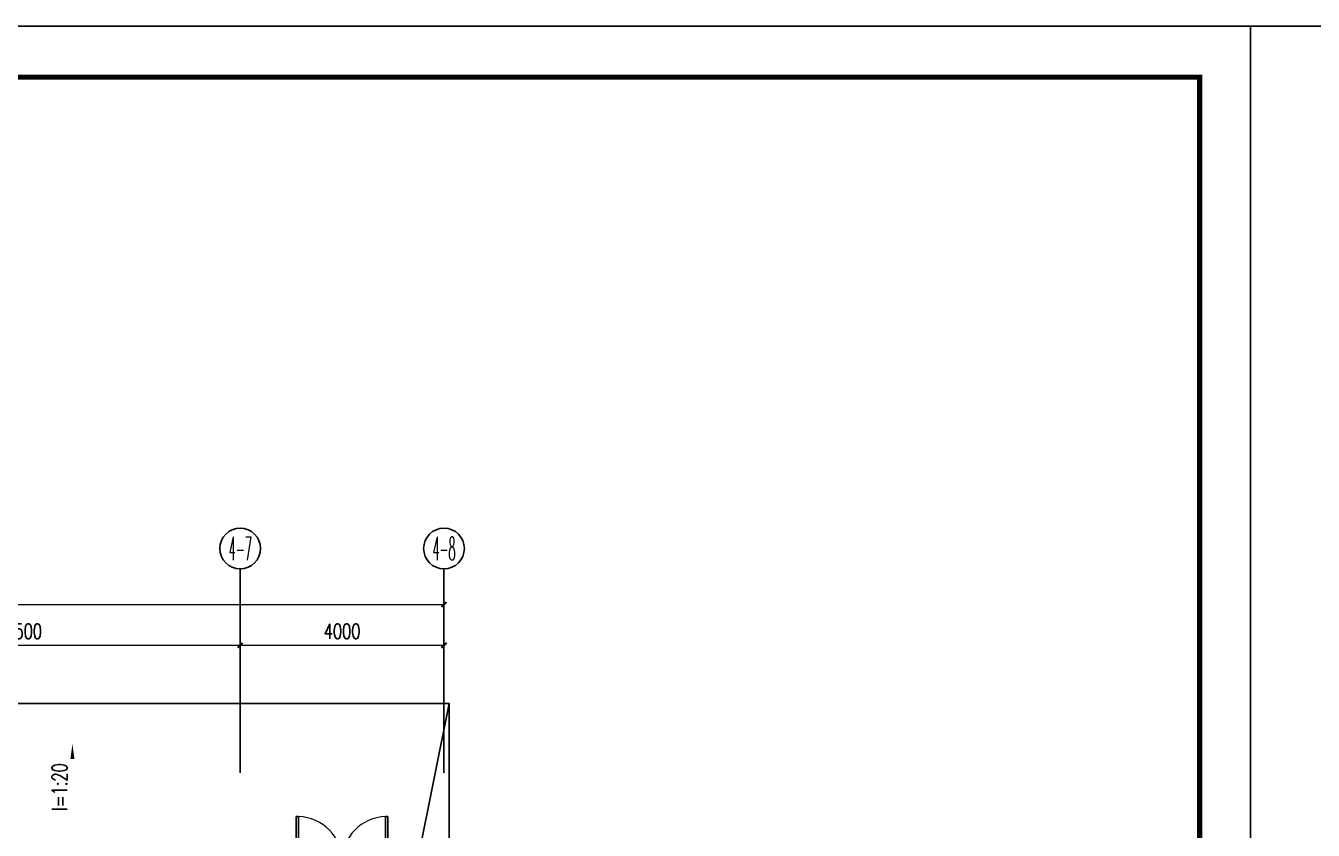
# Model space of a CAD drawing. Extents: x -124594 to 516503, y -3148 to 203159.
# Drawn here: x 57349 to 82620, y 43348 to 59137 of the extents above; entities that cross this region are included whole.
import ezdxf
from ezdxf.enums import TextEntityAlignment as Align

# ---------------------------------------------------------------- set-up
doc = ezdxf.new("R2010")
doc.units = 0
doc.header["$LTSCALE"] = 1000
doc.header["$MEASUREMENT"] = 0
for name, color, linetype in [('AXIS', 3, 'Continuous'), ('AXIS_TEXT', 7, 'Continuous'), ('DIM_SYMB', 3, 'Continuous'), ('J-DOOR-门', 8, 'Continuous'), ('J-STAIR-楼梯', 142, 'Continuous'), ('PUB_TITLE', 4, 'Continuous'), ('TWT_TITLE', 7, 'Continuous'), ('WINDOW_TEXT', 7, 'Continuous'), ('图签目录', 255, 'Continuous'), ('打印框线', 7, 'Continuous'), ('标准打印框线2025-06-19-05-44', 7, 'Continuous')]:
    doc.layers.add(name, color=color, linetype=linetype)
doc.layers.add('建筑底图', color=8, linetype='Continuous', lineweight=5)
doc.styles.add('_TCH_AXIS', font='COMPLEX', dxfattribs={"bigfont": 'GBCBIG'})
doc.styles.add('_TCH_DIM', font='SIMPLEX', dxfattribs={"bigfont": 'GBCBIG'})
doc.styles.add('_TCH_DIM_T3', font='SIMPLEX', dxfattribs={"width": 0.705882, "bigfont": 'GBCBIG'})
doc.styles.add('_TCH_WINDOW', font='SIMPLEX', dxfattribs={"height": 3.5, "bigfont": 'GBCBIG'})
doc.styles.add('COMPLEX', font='COMPLEX')
doc.styles.get("Standard").update_dxf_attribs({"font": 'gbenor.shx', "bigfont": 'gbcbig.shx'})
doc.styles.add('宋体', font='宋体.ttf')
doc.dimstyles.new('_TCH_ARCH&&100', dxfattribs={"dimtxt": 297.5, "dimasz": 100, "dimexe": 250, "dimexo": 300, "dimgap": 126.25, "dimtad": 1, "dimdec": 0, "dimzin": 0, "dimdsep": 46, "dimtxsty": '_TCH_DIM_T3', "dimblk": 'ARCHTICK', "dimcen": 0.09, "dimclrt": 7, "dimazin": 2, "dimtfac": 1, "dimtdec": 0, "dimtix": 1, "dimtmove": 2, "dimatfit": 3, "dimfxl": 1, "dimtolj": 1, "dimtzin": 0, "dimarcsym": 0})

# ---------------------------------------------------------------- blocks, each defined once
blk = doc.blocks.new('_AXISO')
blk.add_circle((0, 0), 0.5)
at = {"layer": 'AXIS_TEXT', "style": 'COMPLEX', "width": 1.041667}
blk.add_attdef('A', text='', height=0.56, dxfattribs=at).set_placement((-0.25, -0.28), (0.25, -0.28), align=Align.FIT)
blk = doc.blocks.new('$DorLib2D$00000002')
for p, q in [((-0.5, 0), (-0.5, 0.4875)), ((-0.475, 0.4875), (-0.5, 0.4875)), ((-0.475, 0), (-0.475, 0.4875)), ((0.475, 0), (0.475, 0.4875)), ((0.475, 0.4875), (0.5, 0.4875)), ((0.5, 0), (0.5, 0.4875)), ((-0.5, 0), (-0.475, 0)), ((0.5, 0), (0.475, 0))]:
    blk.add_line(p, q)
at = {"lineweight": 13}
for centre, start, end in [((-0.4875, 0), 0, 88.53072), ((0.4875, 0), 91.46928, 180)]:
    blk.add_arc(centre, 0.4875, start, end, dxfattribs=at)
blk = doc.blocks.new('_ArchTick')
at = {"color": 0, "linetype": 'ByBlock', "const_width": 0.4}
blk.add_lwpolyline([(-0.5, -0.5), (0.5, 0.5)], dxfattribs=at)
blk = doc.blocks.new('*D129')
at = {"layer": 'AXIS', "color": 0, "lineweight": -2, "transparency": 16777216}
for p, q in [((19058, 121430), (19058, 124680)), ((65558, 121430), (65558, 124680)), ((19058, 124430), (65558, 124430))]:
    blk.add_line(p, q, dxfattribs=at)
at = {"layer": 'Defpoints', "color": 0, "transparency": 16777216}
for p in [(65558, 124430), (19058, 121130), (65558, 121130)]:
    blk.add_point(p, dxfattribs=at)
at = {"layer": 'AXIS', "color": 0, "lineweight": -2, "transparency": 16777216, "xscale": 100, "yscale": 100, "zscale": 100, "rotation": 180}
blk.add_blockref('_ArchTick', (19058, 124430), dxfattribs=at)
at = {"layer": 'AXIS', "color": 0, "lineweight": -2, "transparency": 16777216, "xscale": 100, "yscale": 100, "zscale": 100}
blk.add_blockref('_ArchTick', (65558, 124430), dxfattribs=at)
at = {"layer": 'AXIS', "color": 7, "transparency": 16777216, "insert": (42308, 124705), "char_height": 297.5, "attachment_point": 5, "style": '_TCH_DIM_T3'}
blk.add_mtext('\\A1;46500', dxfattribs=at)
blk = doc.blocks.new('*D130')
at = {"layer": 'AXIS', "color": 0, "lineweight": -2, "transparency": 16777216}
for p, q in [((61558, 121430), (61558, 123880)), ((65558, 121430), (65558, 123880)), ((61558, 123630), (65558, 123630))]:
    blk.add_line(p, q, dxfattribs=at)
at = {"layer": 'Defpoints', "color": 0, "transparency": 16777216}
for p in [(65558, 123630), (61558, 121130), (65558, 121130)]:
    blk.add_point(p, dxfattribs=at)
at = {"layer": 'AXIS', "color": 0, "lineweight": -2, "transparency": 16777216, "xscale": 100, "yscale": 100, "zscale": 100, "rotation": 180}
blk.add_blockref('_ArchTick', (61558, 123630), dxfattribs=at)
at = {"layer": 'AXIS', "color": 0, "lineweight": -2, "transparency": 16777216, "xscale": 100, "yscale": 100, "zscale": 100}
blk.add_blockref('_ArchTick', (65558, 123630), dxfattribs=at)
at = {"layer": 'AXIS', "color": 7, "transparency": 16777216, "insert": (63558, 123905), "char_height": 297.5, "attachment_point": 5, "style": '_TCH_DIM_T3'}
blk.add_mtext('\\A1;4000', dxfattribs=at)
blk = doc.blocks.new('*D131')
at = {"layer": 'AXIS', "color": 0, "lineweight": -2, "transparency": 16777216}
for p, q in [((53058, 121430), (53058, 123880)), ((61558, 121430), (61558, 123880)), ((53058, 123630), (61558, 123630))]:
    blk.add_line(p, q, dxfattribs=at)
at = {"layer": 'Defpoints', "color": 0, "transparency": 16777216}
for p in [(61558, 123630), (53058, 121130), (61558, 121130)]:
    blk.add_point(p, dxfattribs=at)
at = {"layer": 'AXIS', "color": 0, "lineweight": -2, "transparency": 16777216, "xscale": 100, "yscale": 100, "zscale": 100, "rotation": 180}
blk.add_blockref('_ArchTick', (53058, 123630), dxfattribs=at)
at = {"layer": 'AXIS', "color": 0, "lineweight": -2, "transparency": 16777216, "xscale": 100, "yscale": 100, "zscale": 100}
blk.add_blockref('_ArchTick', (61558, 123630), dxfattribs=at)
at = {"layer": 'AXIS', "color": 7, "transparency": 16777216, "insert": (57308, 123905), "char_height": 297.5, "attachment_point": 5, "style": '_TCH_DIM_T3'}
blk.add_mtext('\\A1;8500', dxfattribs=at)
blk = doc.blocks.new('ztwj06_202506190545')
at = {"layer": 'TWT_TITLE', "const_width": 80}
blk.add_lwpolyline([(83100, 1000), (83100, 58400)], dxfattribs=at)
at = {"layer": '图签目录', "lineweight": 30, "width": 0.8, "flags": 104}
for tag, p in [('建设单位', (59500, 2466)), ('工程名称', (67500, 2492)), ('图纸名称', (75500, 2500))]:
    blk.add_attdef(tag, text='', height=300, dxfattribs=at).set_placement(p, align=Align.MIDDLE_CENTER)
at = {"layer": '图签目录', "style": '宋体', "width": 0.8}
for tag, p in [('图纸编号', (81808, 2513)), ('图纸时间', (73625, 1528)), ('设计号', (77500, 1500))]:
    blk.add_attdef(tag, text='', height=300, dxfattribs=at).set_placement(p, align=Align.MIDDLE)
for tag, p in [('65', (79497, 1364)), ('3', (81797, 1347))]:
    blk.add_attdef(tag, text='', height=300, dxfattribs=at).set_placement(p, align=Align.CENTER)
blk = doc.blocks.new('DFDFFSDVG')
at = {"layer": 'AXIS', "color": 8}
for p, q in [((61558.3, 121129.9), (61558.3, 125129.9)), ((65558.3, 121129.9), (65558.3, 125129.9))]:
    blk.add_line(p, q, dxfattribs=at)
at = {"layer": 'DIM_SYMB', "color": 8}
blk.add_lwpolyline([(58265.5, 120050.2, 0, 0, 0), (58265.5, 121697.6, 0, 80, 0), (58265.5, 121397.6, 0, 0, 0)], format="xyseb", dxfattribs=at)
at = {"layer": 'J-STAIR-楼梯', "color": 8}
for points in [[(53808.3, 118890.8), (53808.3, 122490.8), (65558.3, 122490.8), (65658.3, 122490.8), (65658.3, 119490.8)], [(65658.3, 122490.8), (65058.3, 119490.8)]]:
    blk.add_lwpolyline(points, dxfattribs=at)
at = {"layer": 'AXIS', "color": 8}
ref = blk.add_blockref('_AXISO', (61558.3, 125529.9), dxfattribs=dict(at, xscale=800, yscale=800, zscale=800))
ref.add_attrib('A', '4-7', dxfattribs={"layer": 'AXIS_TEXT', "color": 8, "height": 452.55, "style": '_TCH_AXIS', "width": 0.344262}).set_placement((61332.1, 125303.6), (61784.6, 125303.6), align=Align.FIT)
ref = blk.add_blockref('_AXISO', (65558.3, 125529.9), dxfattribs=dict(at, xscale=800, yscale=800, zscale=800))
ref.add_attrib('A', '4-8', dxfattribs={"layer": 'AXIS_TEXT', "color": 8, "height": 452.55, "style": '_TCH_AXIS', "width": 0.344262}).set_placement((65332.1, 125303.6), (65784.6, 125303.6), align=Align.FIT)
at = {"layer": 'J-DOOR-门', "color": 8}
ref = blk.add_blockref('$DorLib2D$00000002', (63558.3, 119390.8), dxfattribs=dict(at, xscale=-1800, yscale=-1800, zscale=200, rotation=180))
ref.add_attrib('A', 'M1824', (63083.3, 118867), dxfattribs={"layer": 'WINDOW_TEXT', "color": 8, "height": 297.5, "style": '_TCH_WINDOW', "width": 0.705882})
at = {"layer": 'DIM_SYMB', "color": 7, "style": '_TCH_DIM', "width": 0.705882}
blk.add_text('I=1:20', height=297.5, rotation=90, dxfattribs=at).set_placement((58160.5, 120378.9))
at = {"layer": 'AXIS', "color": 8}
for p1, p2, distance, picture, middle in [((19058.3, 121129.9), (65558.3, 121129.9), 3300, '*D129', (42308.3, 124704.9)), ((53058.3, 121129.9), (61558.3, 121129.9), 2500, '*D131', (57308.3, 123904.9)), ((61558.3, 121129.9), (65558.3, 121129.9), 2500, '*D130', (63558.3, 123904.9))]:
    dim = blk.add_aligned_dim(p1=p1, p2=p2, distance=distance, dimstyle='_TCH_ARCH&&100', dxfattribs=at)
    dim.commit()
    dim.dimension.update_dxf_attribs({"geometry": picture, "text_midpoint": middle})

msp = doc.modelspace()

# ---------------------------------------------------------------- linework, layer by layer
at = {"layer": 'PUB_TITLE'}
for points in [[(-2710, -273), (81390, -273), (81390, 59127), (-2710, 59127)], [(81390, -273), (165490, -273), (165490, 59127), (81390, 59127)]]:
    msp.add_lwpolyline(points, close=True, dxfattribs=at)
at = {"layer": 'PUB_TITLE', "const_width": 100}
msp.add_lwpolyline([(-210, 727), (80390, 727), (80390, 58127), (-210, 58127)], close=True, dxfattribs=at)
at = {"layer": '打印框线'}
for points in [[(-2710, -273), (-2710, 59127), (81390, 59127), (81390, -273)], [(81390, -273), (81390, 59127), (165490, 59127), (165490, -273)]]:
    msp.add_lwpolyline(points, close=True, dxfattribs=at)
at = {"layer": '标准打印框线2025-06-19-05-44', "const_width": 20}
for points in [[(-2710, -273), (81390, -273), (81390, 59127), (-2710, 59127)], [(81390, -273), (165490, -273), (165490, 59127), (81390, 59127)]]:
    msp.add_lwpolyline(points, close=True, dxfattribs=at)

# ---------------------------------------------------------------- block references
at = {"layer": '建筑底图'}
msp.add_blockref('DFDFFSDVG', (0, -76652), dxfattribs=at)
at = {"layer": '打印框线'}
msp.add_blockref('ztwj06_202506190545', (-2710, -273), dxfattribs=at)

doc.saveas('drawing.dxf')
